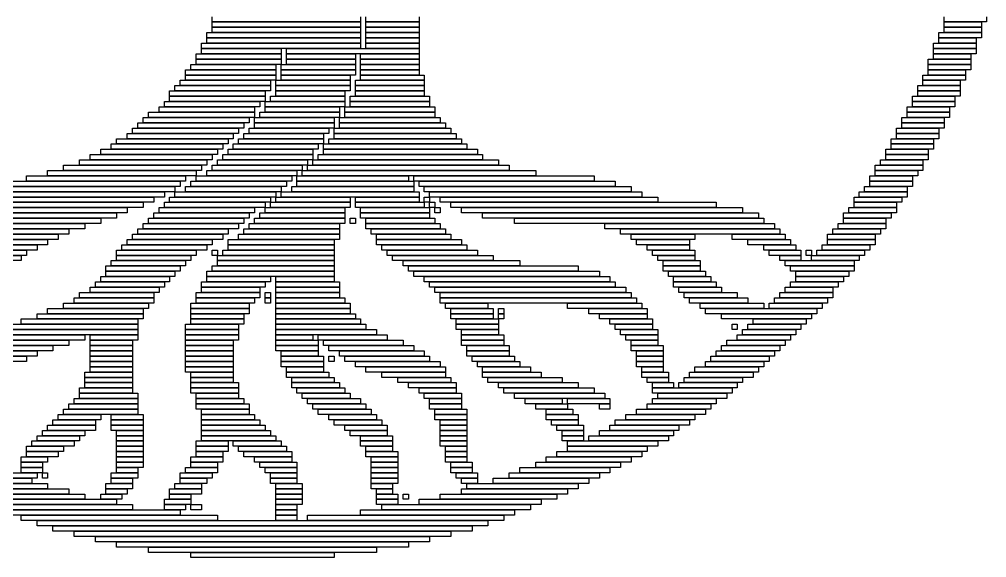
# Model space of a CAD drawing. Extents: x 367 to 656, y 364 to 660.
# Drawn here: x 466.7 to 649, y 364 to 465.5 of the extents above; entities that cross this region are included whole.
import ezdxf

# ---------------------------------------------------------------- set-up
doc = ezdxf.new("R2010")
doc.units = 0

msp = doc.modelspace()

# ---------------------------------------------------------------- linework, layer by layer
for p, q in [((503, 465), (503, 466)), ((531, 465), (503, 465)), ((503, 465), (531, 465)), ((503, 464), (503, 465)), ((531, 466), (531, 465)), ((531, 465), (531, 464)), ((532, 465), (532, 466)), ((542, 465), (532, 465)), ((532, 465), (542, 465)), ((532, 464), (532, 465)), ((542, 466), (542, 465)), ((542, 465), (542, 464)), ((641, 465), (641, 466)), ((649, 465), (641, 465)), ((641, 465), (648, 465)), ((641, 464), (641, 465)), ((648, 465), (648, 464)), ((649, 466), (649, 465)), ((531, 464), (503, 464)), ((503, 464), (531, 464)), ((503, 463), (503, 464)), ((531, 464), (531, 463)), ((542, 464), (532, 464)), ((532, 464), (542, 464)), ((532, 463), (532, 464)), ((542, 464), (542, 463)), ((648, 464), (641, 464)), ((641, 464), (648, 464)), ((641, 463), (641, 464)), ((648, 464), (648, 463)), ((502, 463), (531, 463)), ((502, 462), (502, 463)), ((531, 462), (502, 462)), ((502, 462), (531, 462)), ((502, 461), (502, 462)), ((531, 463), (503, 463)), ((531, 463), (531, 462)), ((531, 462), (531, 461)), ((542, 463), (532, 463)), ((532, 463), (542, 463)), ((532, 462), (532, 463)), ((542, 462), (532, 462)), ((532, 462), (542, 462)), ((532, 461), (532, 462)), ((542, 463), (542, 462)), ((542, 462), (542, 461)), ((640, 463), (648, 463)), ((640, 462), (640, 463)), ((648, 462), (640, 462)), ((640, 462), (647, 462)), ((640, 461), (640, 462)), ((648, 463), (641, 463)), ((647, 462), (647, 461)), ((648, 463), (648, 462)), ((501, 461), (531, 461)), ((501, 460), (501, 461)), ((531, 460), (501, 460)), ((501, 460), (516, 460)), ((501, 459), (501, 460)), ((531, 461), (502, 461)), ((516, 460), (516, 459)), ((517, 460), (542, 460)), ((517, 459), (517, 460)), ((531, 461), (531, 460)), ((542, 461), (532, 461)), ((532, 461), (542, 461)), ((532, 460), (532, 461)), ((542, 460), (532, 460)), ((542, 461), (542, 460)), ((542, 460), (542, 459)), ((639, 461), (647, 461)), ((639, 460), (639, 461)), ((647, 460), (639, 460)), ((639, 460), (647, 460)), ((639, 459), (639, 460)), ((647, 461), (640, 461)), ((647, 461), (647, 460)), ((647, 460), (647, 459)), ((500, 459), (516, 459)), ((500, 458), (500, 459)), ((516, 458), (500, 458)), ((500, 458), (516, 458)), ((500, 457), (500, 458)), ((516, 459), (501, 459)), ((516, 459), (516, 458)), ((516, 458), (516, 457)), ((542, 459), (517, 459)), ((517, 459), (530, 459)), ((517, 458), (517, 459)), ((530, 458), (517, 458)), ((517, 458), (530, 458)), ((517, 457), (517, 458)), ((530, 459), (530, 458)), ((530, 458), (530, 457)), ((531, 459), (542, 459)), ((531, 458), (531, 459)), ((542, 458), (531, 458)), ((531, 458), (542, 458)), ((531, 457), (531, 458)), ((542, 459), (542, 458)), ((542, 458), (542, 457)), ((638, 458), (646, 458)), ((638, 457), (638, 458)), ((647, 459), (639, 459)), ((639, 459), (646, 459)), ((639, 458), (639, 459)), ((646, 458), (639, 458)), ((646, 459), (646, 458)), ((646, 458), (646, 457)), ((498, 456), (515, 456)), ((498, 455), (498, 456)), ((499, 457), (515, 457)), ((499, 456), (499, 457)), ((515, 456), (499, 456)), ((516, 457), (500, 457)), ((515, 457), (515, 456)), ((515, 456), (515, 455)), ((516, 457), (530, 457)), ((516, 456), (516, 457)), ((530, 456), (516, 456)), ((516, 456), (530, 456)), ((516, 455), (516, 456)), ((530, 457), (517, 457)), ((530, 457), (530, 456)), ((530, 456), (530, 455)), ((542, 457), (531, 457)), ((531, 457), (542, 457)), ((531, 456), (531, 457)), ((542, 456), (531, 456)), ((531, 456), (542, 456)), ((531, 455), (531, 456)), ((542, 457), (542, 456)), ((542, 456), (542, 455)), ((646, 457), (638, 457)), ((638, 457), (646, 457)), ((638, 456), (638, 457)), ((646, 456), (638, 456)), ((638, 456), (645, 456)), ((638, 455), (638, 456)), ((645, 456), (645, 455)), ((646, 457), (646, 456)), ((515, 455), (498, 455)), ((498, 455), (515, 455)), ((498, 454), (498, 455)), ((515, 455), (515, 454)), ((530, 455), (516, 455)), ((516, 455), (529, 455)), ((516, 454), (516, 455)), ((529, 455), (529, 454)), ((542, 455), (531, 455)), ((531, 455), (543, 455)), ((531, 454), (531, 455)), ((543, 455), (543, 454)), ((637, 455), (645, 455)), ((637, 454), (637, 455)), ((645, 455), (638, 455)), ((645, 455), (645, 454)), ((496, 453), (514, 453)), ((496, 452), (496, 453)), ((497, 454), (514, 454)), ((497, 453), (497, 454)), ((514, 453), (497, 453)), ((515, 454), (498, 454)), ((514, 454), (514, 453)), ((514, 453), (514, 452)), ((515, 454), (529, 454)), ((515, 453), (515, 454)), ((529, 453), (515, 453)), ((515, 453), (529, 453)), ((515, 452), (515, 453)), ((529, 454), (516, 454)), ((529, 454), (529, 453)), ((529, 453), (529, 452)), ((530, 454), (543, 454)), ((530, 453), (530, 454)), ((543, 453), (530, 453)), ((530, 453), (543, 453)), ((530, 452), (530, 453)), ((543, 454), (531, 454)), ((543, 454), (543, 453)), ((543, 453), (543, 452)), ((636, 453), (644, 453)), ((636, 452), (636, 453)), ((645, 454), (637, 454)), ((637, 454), (644, 454)), ((637, 453), (637, 454)), ((644, 453), (637, 453)), ((644, 454), (644, 453)), ((644, 453), (644, 452)), ((495, 452), (513, 452)), ((495, 451), (495, 452)), ((513, 451), (495, 451)), ((495, 451), (513, 451)), ((495, 450), (495, 451)), ((514, 452), (496, 452)), ((513, 452), (513, 451)), ((513, 451), (513, 450)), ((514, 451), (528, 451)), ((514, 450), (514, 451)), ((529, 452), (515, 452)), ((515, 452), (528, 452)), ((515, 451), (515, 452)), ((528, 451), (515, 451)), ((528, 452), (528, 451)), ((528, 451), (528, 450)), ((529, 451), (544, 451)), ((529, 450), (529, 451)), ((543, 452), (530, 452)), ((530, 452), (543, 452)), ((530, 451), (530, 452)), ((543, 451), (530, 451)), ((543, 452), (543, 451)), ((544, 451), (544, 450)), ((635, 451), (643, 451)), ((635, 450), (635, 451)), ((644, 452), (636, 452)), ((636, 452), (644, 452)), ((636, 451), (636, 452)), ((644, 451), (636, 451)), ((643, 451), (643, 450)), ((644, 452), (644, 451)), ((493, 449), (511, 449)), ((493, 448), (493, 449)), ((494, 450), (512, 450)), ((494, 449), (494, 450)), ((512, 449), (494, 449)), ((513, 450), (495, 450)), ((511, 449), (511, 448)), ((512, 450), (512, 449)), ((513, 450), (528, 450)), ((513, 449), (513, 450)), ((528, 449), (513, 449)), ((513, 449), (527, 449)), ((513, 448), (513, 449)), ((528, 450), (514, 450)), ((527, 449), (527, 448)), ((528, 450), (528, 449)), ((528, 449), (545, 449)), ((528, 448), (528, 449)), ((544, 450), (529, 450)), ((529, 450), (544, 450)), ((529, 449), (529, 450)), ((544, 449), (529, 449)), ((544, 450), (544, 449)), ((545, 449), (545, 448)), ((634, 449), (642, 449)), ((634, 448), (634, 449)), ((643, 450), (635, 450)), ((635, 450), (643, 450)), ((635, 449), (635, 450)), ((643, 449), (635, 449)), ((642, 449), (642, 448)), ((643, 450), (643, 449)), ((490, 447), (510, 447)), ((490, 446), (490, 447)), ((491, 448), (511, 448)), ((491, 447), (491, 448)), ((511, 447), (491, 447)), ((511, 448), (493, 448)), ((510, 447), (510, 446)), ((511, 448), (511, 447)), ((511, 447), (526, 447)), ((511, 446), (511, 447)), ((512, 448), (527, 448)), ((512, 447), (512, 448)), ((527, 447), (512, 447)), ((527, 448), (513, 448)), ((526, 447), (526, 446)), ((527, 448), (527, 447)), ((527, 447), (546, 447)), ((527, 446), (527, 447)), ((545, 448), (528, 448)), ((528, 448), (545, 448)), ((528, 447), (528, 448)), ((545, 447), (528, 447)), ((545, 448), (545, 447)), ((546, 447), (546, 446)), ((633, 447), (641, 447)), ((633, 446), (633, 447)), ((642, 448), (634, 448)), ((634, 448), (642, 448)), ((634, 447), (634, 448)), ((642, 447), (634, 447)), ((641, 447), (641, 446)), ((642, 448), (642, 447)), ((488, 445), (508, 445)), ((488, 444), (488, 445)), ((489, 446), (509, 446)), ((489, 445), (489, 446)), ((509, 445), (489, 445)), ((510, 446), (490, 446)), ((508, 445), (508, 444)), ((509, 446), (509, 445)), ((510, 445), (525, 445)), ((510, 444), (510, 445)), ((526, 446), (511, 446)), ((511, 446), (526, 446)), ((511, 445), (511, 446)), ((526, 445), (511, 445)), ((525, 445), (525, 444)), ((526, 446), (526, 445)), ((526, 445), (548, 445)), ((526, 444), (526, 445)), ((546, 446), (527, 446)), ((527, 446), (547, 446)), ((527, 445), (527, 446)), ((547, 445), (527, 445)), ((547, 446), (547, 445)), ((548, 445), (548, 444)), ((632, 445), (640, 445)), ((632, 444), (632, 445)), ((641, 446), (633, 446)), ((633, 446), (641, 446)), ((633, 445), (633, 446)), ((641, 445), (633, 445)), ((640, 445), (640, 444)), ((641, 446), (641, 445)), ((487, 444), (507, 444)), ((487, 443), (487, 444)), ((508, 444), (488, 444)), ((507, 444), (507, 443)), ((509, 444), (524, 444)), ((509, 443), (509, 444)), ((525, 444), (510, 444)), ((524, 444), (524, 443)), ((548, 444), (526, 444)), ((526, 444), (549, 444)), ((526, 443), (526, 444)), ((549, 444), (549, 443)), ((640, 444), (632, 444)), ((632, 444), (640, 444)), ((632, 443), (632, 444)), ((640, 444), (640, 443)), ((484, 442), (505, 442)), ((484, 441), (484, 442)), ((485, 443), (506, 443)), ((485, 442), (485, 443)), ((506, 442), (485, 442)), ((507, 443), (487, 443)), ((505, 442), (505, 441)), ((506, 443), (506, 442)), ((507, 442), (523, 442)), ((507, 441), (507, 442)), ((508, 443), (524, 443)), ((508, 442), (508, 443)), ((524, 442), (508, 442)), ((524, 443), (509, 443)), ((523, 442), (523, 441)), ((524, 443), (524, 442)), ((524, 442), (551, 442)), ((524, 441), (524, 442)), ((525, 443), (550, 443)), ((525, 442), (525, 443)), ((550, 442), (525, 442)), ((549, 443), (526, 443)), ((550, 443), (550, 442)), ((551, 442), (551, 441)), ((631, 443), (639, 443)), ((631, 442), (631, 443)), ((639, 442), (631, 442)), ((631, 442), (639, 442)), ((631, 441), (631, 442)), ((640, 443), (632, 443)), ((639, 443), (639, 442)), ((639, 442), (639, 441)), ((480, 440), (503, 440)), ((480, 439), (480, 440)), ((482, 441), (504, 441)), ((482, 440), (482, 441)), ((504, 440), (482, 440)), ((505, 441), (484, 441)), ((503, 440), (503, 439)), ((504, 441), (504, 440)), ((505, 440), (522, 440)), ((505, 439), (505, 440)), ((506, 441), (522, 441)), ((506, 440), (506, 441)), ((522, 440), (506, 440)), ((523, 441), (507, 441)), ((522, 441), (522, 440)), ((522, 440), (522, 439)), ((523, 440), (554, 440)), ((523, 439), (523, 440)), ((551, 441), (524, 441)), ((524, 441), (553, 441)), ((524, 440), (524, 441)), ((553, 440), (524, 440)), ((553, 441), (553, 440)), ((554, 440), (554, 439)), ((630, 441), (638, 441)), ((630, 440), (630, 441)), ((638, 440), (630, 440)), ((630, 440), (638, 440)), ((630, 439), (630, 440)), ((639, 441), (631, 441)), ((638, 441), (638, 440)), ((638, 440), (638, 439)), ((475, 438), (501, 438)), ((475, 437), (475, 438)), ((478, 439), (502, 439)), ((478, 438), (478, 439)), ((502, 438), (478, 438)), ((503, 439), (480, 439)), ((501, 438), (501, 437)), ((502, 439), (502, 438)), ((503, 438), (520, 438)), ((503, 437), (503, 438)), ((504, 439), (521, 439)), ((504, 438), (504, 439)), ((521, 438), (504, 438)), ((522, 439), (505, 439)), ((520, 438), (520, 437)), ((521, 439), (521, 438)), ((521, 438), (559, 438)), ((521, 437), (521, 438)), ((522, 439), (557, 439)), ((522, 438), (522, 439)), ((557, 438), (522, 438)), ((554, 439), (523, 439)), ((557, 439), (557, 438)), ((559, 438), (559, 437)), ((628, 438), (637, 438)), ((628, 437), (628, 438)), ((629, 439), (637, 439)), ((629, 438), (629, 439)), ((637, 438), (629, 438)), ((638, 439), (630, 439)), ((637, 439), (637, 438)), ((637, 438), (637, 437)), ((468, 436), (498, 436)), ((468, 435), (468, 436)), ((472, 437), (500, 437)), ((472, 436), (472, 437)), ((500, 436), (472, 436)), ((501, 437), (475, 437)), ((498, 436), (498, 435)), ((500, 437), (500, 436)), ((500, 436), (518, 436)), ((500, 435), (500, 436)), ((502, 437), (519, 437)), ((502, 436), (502, 437)), ((519, 436), (502, 436)), ((520, 437), (503, 437)), ((518, 436), (518, 435)), ((519, 437), (519, 436)), ((519, 436), (540, 436)), ((519, 435), (519, 436)), ((520, 437), (564, 437)), ((520, 436), (520, 437)), ((564, 436), (520, 436)), ((559, 437), (521, 437)), ((540, 436), (540, 435)), ((541, 436), (575, 436)), ((541, 435), (541, 436)), ((564, 437), (564, 436)), ((575, 436), (575, 435)), ((627, 436), (635, 436)), ((627, 435), (627, 436)), ((637, 437), (628, 437)), ((628, 437), (636, 437)), ((628, 436), (628, 437)), ((636, 436), (628, 436)), ((635, 436), (635, 435)), ((636, 437), (636, 436)), ((443, 434), (496, 434)), ((446, 435), (497, 435)), ((497, 434), (446, 434)), ((498, 435), (468, 435)), ((496, 434), (496, 433)), ((497, 435), (497, 434)), ((498, 434), (516, 434)), ((498, 433), (498, 434)), ((499, 435), (517, 435)), ((499, 434), (499, 435)), ((517, 434), (499, 434)), ((518, 435), (500, 435)), ((516, 434), (516, 433)), ((517, 435), (517, 434)), ((518, 434), (541, 434)), ((518, 433), (518, 434)), ((540, 435), (519, 435)), ((519, 435), (541, 435)), ((519, 434), (519, 435)), ((541, 434), (519, 434)), ((575, 435), (541, 435)), ((541, 435), (541, 434)), ((541, 434), (541, 433)), ((542, 435), (579, 435)), ((542, 434), (542, 435)), ((579, 434), (542, 434)), ((543, 434), (582, 434)), ((543, 433), (543, 434)), ((579, 435), (579, 434)), ((582, 434), (582, 433)), ((626, 434), (634, 434)), ((626, 433), (626, 434)), ((635, 435), (627, 435)), ((627, 435), (635, 435)), ((627, 434), (627, 435)), ((635, 434), (627, 434)), ((634, 434), (634, 433)), ((635, 435), (635, 434)), ((440, 433), (494, 433)), ((496, 433), (443, 433)), ((494, 433), (494, 432)), ((496, 433), (515, 433)), ((496, 432), (496, 433)), ((516, 433), (498, 433)), ((515, 433), (515, 432)), ((516, 433), (542, 433)), ((516, 432), (516, 433)), ((541, 433), (518, 433)), ((542, 433), (542, 432)), ((582, 433), (543, 433)), ((544, 433), (584, 433)), ((544, 432), (544, 433)), ((584, 433), (584, 432)), ((625, 433), (634, 433)), ((625, 432), (625, 433)), ((634, 433), (626, 433)), ((634, 433), (634, 432)), ((437, 431), (490, 431)), ((439, 432), (492, 432)), ((492, 431), (439, 431)), ((494, 432), (440, 432)), ((490, 431), (490, 430)), ((492, 432), (492, 431)), ((494, 431), (513, 431)), ((494, 430), (494, 431)), ((495, 432), (514, 432)), ((495, 431), (495, 432)), ((514, 431), (495, 431)), ((515, 432), (496, 432)), ((513, 431), (513, 430)), ((514, 432), (514, 431)), ((514, 431), (529, 431)), ((514, 430), (514, 431)), ((515, 432), (529, 432)), ((515, 431), (515, 432)), ((529, 431), (515, 431)), ((542, 432), (516, 432)), ((529, 432), (529, 431)), ((529, 431), (529, 430)), ((530, 432), (542, 432)), ((530, 431), (530, 432)), ((542, 431), (530, 431)), ((530, 431), (543, 431)), ((530, 430), (530, 431)), ((542, 432), (542, 431)), ((543, 432), (544, 432)), ((543, 431), (543, 432)), ((544, 431), (543, 431)), ((543, 431), (543, 430)), ((584, 432), (544, 432)), ((544, 432), (544, 431)), ((544, 431), (545, 431)), ((544, 430), (544, 431)), ((545, 431), (545, 430)), ((546, 432), (587, 432)), ((546, 431), (546, 432)), ((587, 431), (546, 431)), ((548, 431), (598, 431)), ((548, 430), (548, 431)), ((587, 432), (587, 431)), ((598, 431), (598, 430)), ((624, 432), (633, 432)), ((624, 431), (624, 432)), ((633, 431), (624, 431)), ((624, 431), (632, 431)), ((624, 430), (624, 431)), ((634, 432), (625, 432)), ((632, 431), (632, 430)), ((633, 432), (633, 431)), ((433, 429), (485, 429)), ((435, 430), (487, 430)), ((487, 429), (435, 429)), ((490, 430), (437, 430)), ((485, 429), (485, 428)), ((487, 430), (487, 429)), ((492, 429), (510, 429)), ((492, 428), (492, 429)), ((493, 430), (511, 430)), ((493, 429), (493, 430)), ((511, 429), (493, 429)), ((513, 430), (494, 430)), ((510, 429), (510, 428)), ((511, 430), (511, 429)), ((512, 429), (528, 429)), ((512, 428), (512, 429)), ((513, 430), (528, 430)), ((513, 429), (513, 430)), ((528, 429), (513, 429)), ((529, 430), (514, 430)), ((528, 430), (528, 429)), ((528, 429), (528, 428)), ((543, 430), (530, 430)), ((531, 430), (544, 430)), ((531, 429), (531, 430)), ((544, 429), (531, 429)), ((531, 429), (544, 429)), ((531, 428), (531, 429)), ((545, 430), (544, 430)), ((544, 430), (544, 429)), ((544, 429), (544, 428)), ((545, 430), (546, 430)), ((545, 429), (545, 430)), ((546, 429), (545, 429)), ((546, 430), (546, 429)), ((598, 430), (548, 430)), ((550, 430), (603, 430)), ((550, 429), (550, 430)), ((603, 429), (550, 429)), ((554, 429), (606, 429)), ((554, 428), (554, 429)), ((603, 430), (603, 429)), ((606, 429), (606, 428)), ((622, 429), (631, 429)), ((622, 428), (622, 429)), ((623, 430), (632, 430)), ((623, 429), (623, 430)), ((632, 429), (623, 429)), ((632, 430), (624, 430)), ((631, 429), (631, 428)), ((632, 430), (632, 429)), ((427, 428), (482, 428)), ((482, 427), (427, 427)), ((485, 428), (433, 428)), ((462, 427), (479, 427)), ((479, 427), (479, 426)), ((482, 428), (482, 427)), ((490, 427), (508, 427)), ((490, 426), (490, 427)), ((491, 428), (509, 428)), ((491, 427), (491, 428)), ((509, 427), (491, 427)), ((510, 428), (492, 428)), ((508, 427), (508, 426)), ((509, 428), (509, 427)), ((510, 427), (527, 427)), ((510, 426), (510, 427)), ((511, 428), (528, 428)), ((511, 427), (511, 428)), ((528, 427), (511, 427)), ((528, 428), (512, 428)), ((527, 427), (527, 426)), ((528, 428), (528, 427)), ((529, 428), (530, 428)), ((529, 427), (529, 428)), ((530, 427), (529, 427)), ((530, 428), (530, 427)), ((544, 428), (531, 428)), ((532, 428), (545, 428)), ((532, 427), (532, 428)), ((545, 427), (532, 427)), ((532, 427), (546, 427)), ((532, 426), (532, 427)), ((545, 428), (545, 427)), ((546, 427), (546, 426)), ((606, 428), (554, 428)), ((560, 428), (607, 428)), ((560, 427), (560, 428)), ((607, 427), (560, 427)), ((577, 427), (609, 427)), ((577, 426), (577, 427)), ((607, 428), (607, 427)), ((609, 427), (609, 426)), ((621, 427), (630, 427)), ((621, 426), (621, 427)), ((631, 428), (622, 428)), ((622, 428), (630, 428)), ((622, 427), (622, 428)), ((630, 427), (622, 427)), ((630, 428), (630, 427)), ((630, 427), (630, 426)), ((459, 425), (474, 425)), ((460, 426), (476, 426)), ((476, 425), (460, 425)), ((479, 426), (462, 426)), ((474, 425), (474, 424)), ((476, 426), (476, 425)), ((488, 425), (505, 425)), ((488, 424), (488, 425)), ((489, 426), (506, 426)), ((489, 425), (489, 426)), ((506, 425), (489, 425)), ((508, 426), (490, 426)), ((505, 425), (505, 424)), ((506, 426), (506, 425)), ((508, 425), (527, 425)), ((508, 424), (508, 425)), ((509, 426), (527, 426)), ((509, 425), (509, 426)), ((527, 425), (509, 425)), ((527, 426), (510, 426)), ((527, 426), (527, 425)), ((527, 425), (527, 424)), ((546, 426), (532, 426)), ((533, 426), (547, 426)), ((533, 425), (533, 426)), ((547, 425), (533, 425)), ((534, 425), (548, 425)), ((534, 424), (534, 425)), ((547, 426), (547, 425)), ((548, 425), (548, 424)), ((609, 426), (577, 426)), ((580, 426), (610, 426)), ((580, 425), (580, 426)), ((610, 425), (580, 425)), ((582, 425), (594, 425)), ((582, 424), (582, 425)), ((594, 425), (594, 424)), ((601, 425), (611, 425)), ((601, 424), (601, 425)), ((610, 426), (610, 425)), ((611, 425), (611, 424)), ((619, 425), (628, 425)), ((619, 424), (619, 425)), ((620, 426), (629, 426)), ((620, 425), (620, 426)), ((629, 425), (620, 425)), ((630, 426), (621, 426)), ((628, 425), (628, 424)), ((629, 426), (629, 425)), ((458, 424), (472, 424)), ((474, 424), (459, 424)), ((472, 424), (472, 423)), ((487, 424), (503, 424)), ((487, 423), (487, 424)), ((505, 424), (488, 424)), ((503, 424), (503, 423)), ((506, 424), (526, 424)), ((506, 423), (506, 424)), ((527, 424), (508, 424)), ((526, 424), (526, 423)), ((548, 424), (534, 424)), ((534, 424), (550, 424)), ((534, 423), (534, 424)), ((550, 424), (550, 423)), ((594, 424), (582, 424)), ((583, 424), (593, 424)), ((583, 423), (583, 424)), ((593, 424), (593, 423)), ((611, 424), (601, 424)), ((604, 424), (612, 424)), ((604, 423), (604, 424)), ((612, 424), (612, 423)), ((628, 424), (619, 424)), ((619, 424), (628, 424)), ((619, 423), (619, 424)), ((628, 424), (628, 423)), ((456, 422), (468, 422)), ((457, 423), (470, 423)), ((470, 422), (457, 422)), ((472, 423), (458, 423)), ((468, 422), (468, 421)), ((470, 423), (470, 422)), ((485, 422), (500, 422)), ((485, 421), (485, 422)), ((486, 423), (502, 423)), ((486, 422), (486, 423)), ((502, 422), (486, 422)), ((503, 423), (487, 423)), ((500, 422), (500, 421)), ((502, 423), (502, 422)), ((503, 422), (504, 422)), ((503, 421), (503, 422)), ((504, 422), (504, 421)), ((505, 422), (526, 422)), ((505, 421), (505, 422)), ((526, 423), (506, 423)), ((506, 423), (526, 423)), ((506, 422), (506, 423)), ((526, 422), (506, 422)), ((526, 423), (526, 422)), ((526, 422), (526, 421)), ((550, 423), (534, 423)), ((535, 423), (551, 423)), ((535, 422), (535, 423)), ((551, 422), (535, 422)), ((536, 422), (553, 422)), ((536, 421), (536, 422)), ((551, 423), (551, 422)), ((553, 422), (553, 421)), ((593, 423), (583, 423)), ((585, 423), (593, 423)), ((585, 422), (585, 423)), ((593, 422), (585, 422)), ((586, 422), (594, 422)), ((586, 421), (586, 422)), ((593, 423), (593, 422)), ((594, 422), (594, 421)), ((612, 423), (604, 423)), ((607, 423), (613, 423)), ((607, 422), (607, 423)), ((613, 422), (607, 422)), ((608, 422), (614, 422)), ((608, 421), (608, 422)), ((613, 423), (613, 422)), ((614, 422), (614, 421)), ((615, 422), (616, 422)), ((615, 421), (615, 422)), ((616, 422), (616, 421)), ((617, 422), (626, 422)), ((617, 421), (617, 422)), ((618, 423), (627, 423)), ((618, 422), (618, 423)), ((627, 422), (618, 422)), ((628, 423), (619, 423)), ((626, 422), (626, 421)), ((627, 423), (627, 422)), ((455, 421), (467, 421)), ((467, 420), (455, 420)), ((468, 421), (456, 421)), ((467, 421), (467, 420)), ((484, 420), (498, 420)), ((484, 419), (484, 420)), ((500, 421), (485, 421)), ((485, 421), (499, 421)), ((485, 420), (485, 421)), ((499, 420), (485, 420)), ((498, 420), (498, 419)), ((499, 421), (499, 420)), ((504, 421), (503, 421)), ((504, 421), (526, 421)), ((504, 420), (504, 421)), ((526, 420), (504, 420)), ((504, 420), (526, 420)), ((504, 419), (504, 420)), ((526, 421), (505, 421)), ((526, 421), (526, 420)), ((526, 420), (526, 419)), ((553, 421), (536, 421)), ((537, 421), (556, 421)), ((537, 420), (537, 421)), ((556, 420), (537, 420)), ((539, 420), (561, 420)), ((539, 419), (539, 420)), ((556, 421), (556, 420)), ((561, 420), (561, 419)), ((594, 421), (586, 421)), ((587, 421), (594, 421)), ((587, 420), (587, 421)), ((594, 420), (587, 420)), ((588, 420), (595, 420)), ((588, 419), (588, 420)), ((594, 421), (594, 420)), ((595, 420), (595, 419)), ((614, 421), (608, 421)), ((610, 421), (614, 421)), ((610, 420), (610, 421)), ((614, 420), (610, 420)), ((611, 420), (624, 420)), ((611, 419), (611, 420)), ((614, 421), (614, 420)), ((616, 421), (615, 421)), ((616, 421), (625, 421)), ((616, 420), (616, 421)), ((625, 420), (616, 420)), ((626, 421), (617, 421)), ((624, 420), (624, 419)), ((625, 421), (625, 420)), ((483, 419), (497, 419)), ((483, 418), (483, 419)), ((497, 418), (483, 418)), ((483, 418), (496, 418)), ((483, 417), (483, 418)), ((498, 419), (484, 419)), ((496, 418), (496, 417)), ((497, 419), (497, 418)), ((502, 418), (526, 418)), ((502, 417), (502, 418)), ((503, 419), (526, 419)), ((503, 418), (503, 419)), ((526, 418), (503, 418)), ((526, 419), (504, 419)), ((526, 419), (526, 418)), ((526, 418), (526, 417)), ((561, 419), (539, 419)), ((540, 419), (572, 419)), ((540, 418), (540, 419)), ((572, 418), (540, 418)), ((541, 418), (576, 418)), ((541, 417), (541, 418)), ((572, 419), (572, 418)), ((576, 418), (576, 417)), ((595, 419), (588, 419)), ((588, 419), (595, 419)), ((588, 418), (588, 419)), ((595, 418), (588, 418)), ((589, 418), (596, 418)), ((589, 417), (589, 418)), ((595, 419), (595, 418)), ((596, 418), (596, 417)), ((624, 419), (611, 419)), ((612, 419), (624, 419)), ((612, 418), (612, 419)), ((624, 418), (612, 418)), ((613, 418), (623, 418)), ((613, 417), (613, 418)), ((623, 418), (623, 417)), ((624, 419), (624, 418)), ((481, 416), (494, 416)), ((481, 415), (481, 416)), ((482, 417), (495, 417)), ((482, 416), (482, 417)), ((495, 416), (482, 416)), ((496, 417), (483, 417)), ((494, 416), (494, 415)), ((495, 417), (495, 416)), ((501, 416), (513, 416)), ((501, 415), (501, 416)), ((526, 417), (502, 417)), ((502, 417), (514, 417)), ((502, 416), (502, 417)), ((514, 416), (502, 416)), ((513, 416), (513, 415)), ((514, 417), (514, 416)), ((515, 417), (526, 417)), ((515, 416), (515, 417)), ((526, 416), (515, 416)), ((515, 416), (527, 416)), ((515, 415), (515, 416)), ((526, 417), (526, 416)), ((527, 416), (527, 415)), ((576, 417), (541, 417)), ((543, 417), (578, 417)), ((543, 416), (543, 417)), ((578, 416), (543, 416)), ((544, 416), (579, 416)), ((544, 415), (544, 416)), ((578, 417), (578, 416)), ((579, 416), (579, 415)), ((596, 417), (589, 417)), ((590, 417), (597, 417)), ((590, 416), (590, 417)), ((597, 416), (590, 416)), ((590, 416), (598, 416)), ((590, 415), (590, 416)), ((597, 417), (597, 416)), ((598, 416), (598, 415)), ((612, 416), (621, 416)), ((612, 415), (612, 416)), ((623, 417), (613, 417)), ((613, 417), (622, 417)), ((613, 416), (613, 417)), ((622, 416), (613, 416)), ((621, 416), (621, 415)), ((622, 417), (622, 416)), ((478, 414), (492, 414)), ((478, 413), (478, 414)), ((480, 415), (493, 415)), ((480, 414), (480, 415)), ((493, 414), (480, 414)), ((494, 415), (481, 415)), ((492, 414), (492, 413)), ((493, 415), (493, 414)), ((500, 414), (512, 414)), ((500, 413), (500, 414)), ((513, 415), (501, 415)), ((501, 415), (512, 415)), ((501, 414), (501, 415)), ((512, 414), (501, 414)), ((512, 415), (512, 414)), ((512, 414), (512, 413)), ((513, 414), (514, 414)), ((513, 413), (513, 414)), ((514, 414), (514, 413)), ((527, 415), (515, 415)), ((515, 415), (527, 415)), ((515, 414), (515, 415)), ((527, 414), (515, 414)), ((515, 414), (527, 414)), ((515, 413), (515, 414)), ((527, 415), (527, 414)), ((527, 414), (527, 413)), ((579, 415), (544, 415)), ((545, 415), (581, 415)), ((545, 414), (545, 415)), ((581, 414), (545, 414)), ((546, 414), (582, 414)), ((546, 413), (546, 414)), ((581, 415), (581, 414)), ((582, 414), (582, 413)), ((598, 415), (590, 415)), ((591, 415), (599, 415)), ((591, 414), (591, 415)), ((599, 414), (591, 414)), ((592, 414), (602, 414)), ((592, 413), (592, 414)), ((599, 415), (599, 414)), ((602, 414), (602, 413)), ((610, 414), (620, 414)), ((610, 413), (610, 414)), ((611, 415), (620, 415)), ((611, 414), (611, 415)), ((620, 414), (611, 414)), ((621, 415), (612, 415)), ((620, 415), (620, 414)), ((620, 414), (620, 413)), ((477, 413), (492, 413)), ((477, 412), (477, 413)), ((492, 413), (478, 413)), ((492, 413), (492, 412)), ((512, 413), (500, 413)), ((500, 413), (511, 413)), ((500, 412), (500, 413)), ((511, 413), (511, 412)), ((514, 413), (513, 413)), ((513, 413), (514, 413)), ((513, 412), (513, 413)), ((514, 413), (514, 412)), ((527, 413), (515, 413)), ((515, 413), (528, 413)), ((515, 412), (515, 413)), ((528, 413), (528, 412)), ((582, 413), (546, 413)), ((546, 413), (583, 413)), ((546, 412), (546, 413)), ((583, 413), (583, 412)), ((602, 413), (592, 413)), ((593, 413), (604, 413)), ((593, 412), (593, 413)), ((604, 413), (604, 412)), ((609, 413), (619, 413)), ((609, 412), (609, 413)), ((620, 413), (610, 413)), ((619, 413), (619, 412)), ((472, 411), (490, 411)), ((472, 410), (472, 411)), ((475, 412), (491, 412)), ((475, 411), (475, 412)), ((491, 411), (475, 411)), ((492, 412), (477, 412)), ((490, 411), (490, 410)), ((491, 412), (491, 411)), ((499, 412), (510, 412)), ((499, 411), (499, 412)), ((510, 411), (499, 411)), ((499, 411), (510, 411)), ((499, 410), (499, 411)), ((511, 412), (500, 412)), ((510, 412), (510, 411)), ((510, 411), (510, 410)), ((514, 412), (513, 412)), ((528, 412), (515, 412)), ((515, 412), (529, 412)), ((515, 411), (515, 412)), ((529, 411), (515, 411)), ((515, 411), (529, 411)), ((515, 410), (515, 411)), ((529, 412), (529, 411)), ((529, 411), (529, 410)), ((583, 412), (546, 412)), ((547, 412), (555, 412)), ((547, 411), (547, 412)), ((555, 411), (547, 411)), ((548, 411), (556, 411)), ((548, 410), (548, 411)), ((555, 412), (555, 411)), ((556, 411), (556, 410)), ((557, 411), (558, 411)), ((557, 410), (557, 411)), ((558, 411), (558, 410)), ((570, 412), (584, 412)), ((570, 411), (570, 412)), ((584, 411), (570, 411)), ((574, 411), (585, 411)), ((574, 410), (574, 411)), ((584, 412), (584, 411)), ((585, 411), (585, 410)), ((604, 412), (593, 412)), ((595, 412), (607, 412)), ((595, 411), (595, 412)), ((607, 411), (595, 411)), ((596, 411), (617, 411)), ((596, 410), (596, 411)), ((607, 412), (607, 411)), ((608, 412), (618, 412)), ((608, 411), (608, 412)), ((618, 411), (608, 411)), ((619, 412), (609, 412)), ((617, 411), (617, 410)), ((618, 412), (618, 411)), ((467, 409), (489, 409)), ((467, 408), (467, 409)), ((470, 410), (490, 410)), ((470, 409), (470, 410)), ((490, 409), (470, 409)), ((490, 410), (472, 410)), ((489, 409), (489, 408)), ((490, 410), (490, 409)), ((510, 410), (499, 410)), ((499, 410), (509, 410)), ((499, 409), (499, 410)), ((509, 409), (499, 409)), ((499, 409), (509, 409)), ((499, 408), (499, 409)), ((509, 410), (509, 409)), ((509, 409), (509, 408)), ((529, 410), (515, 410)), ((515, 410), (530, 410)), ((515, 409), (515, 410)), ((530, 409), (515, 409)), ((515, 409), (531, 409)), ((515, 408), (515, 409)), ((530, 410), (530, 409)), ((531, 409), (531, 408)), ((556, 410), (548, 410)), ((548, 410), (556, 410)), ((548, 409), (548, 410)), ((556, 409), (548, 409)), ((549, 409), (557, 409)), ((549, 408), (549, 409)), ((556, 410), (556, 409)), ((558, 410), (557, 410)), ((557, 410), (558, 410)), ((557, 409), (557, 410)), ((558, 409), (557, 409)), ((557, 409), (557, 408)), ((558, 410), (558, 409)), ((585, 410), (574, 410)), ((576, 410), (585, 410)), ((576, 409), (576, 410)), ((585, 409), (576, 409)), ((578, 409), (586, 409)), ((578, 408), (578, 409)), ((585, 410), (585, 409)), ((586, 409), (586, 408)), ((617, 410), (596, 410)), ((599, 410), (616, 410)), ((599, 409), (599, 410)), ((616, 409), (599, 409)), ((605, 409), (615, 409)), ((605, 408), (605, 409)), ((615, 409), (615, 408)), ((616, 410), (616, 409)), ((464, 407), (489, 407)), ((465, 408), (489, 408)), ((489, 407), (465, 407)), ((489, 408), (467, 408)), ((489, 408), (489, 407)), ((489, 407), (489, 406)), ((498, 408), (508, 408)), ((498, 407), (498, 408)), ((508, 407), (498, 407)), ((498, 407), (508, 407)), ((498, 406), (498, 407)), ((509, 408), (499, 408)), ((508, 408), (508, 407)), ((508, 407), (508, 406)), ((531, 408), (515, 408)), ((515, 408), (532, 408)), ((515, 407), (515, 408)), ((532, 407), (515, 407)), ((515, 407), (534, 407)), ((515, 406), (515, 407)), ((532, 408), (532, 407)), ((534, 407), (534, 406)), ((557, 408), (549, 408)), ((549, 408), (557, 408)), ((549, 407), (549, 408)), ((557, 407), (549, 407)), ((550, 407), (557, 407)), ((550, 406), (550, 407)), ((557, 408), (557, 407)), ((557, 407), (557, 406)), ((586, 408), (578, 408)), ((579, 408), (586, 408)), ((579, 407), (579, 408)), ((586, 407), (579, 407)), ((580, 407), (587, 407)), ((580, 406), (580, 407)), ((586, 408), (586, 407)), ((587, 407), (587, 406)), ((601, 408), (602, 408)), ((601, 407), (601, 408)), ((602, 407), (601, 407)), ((602, 408), (602, 407)), ((603, 407), (613, 407)), ((603, 406), (603, 407)), ((604, 408), (614, 408)), ((604, 407), (604, 408)), ((614, 407), (604, 407)), ((615, 408), (605, 408)), ((613, 407), (613, 406)), ((614, 408), (614, 407)), ((462, 405), (476, 405)), ((463, 406), (479, 406)), ((479, 405), (463, 405)), ((489, 406), (464, 406)), ((476, 405), (476, 404)), ((479, 406), (479, 405)), ((480, 406), (489, 406)), ((480, 405), (480, 406)), ((489, 405), (480, 405)), ((480, 405), (488, 405)), ((480, 404), (480, 405)), ((488, 405), (488, 404)), ((489, 406), (489, 405)), ((508, 406), (498, 406)), ((498, 406), (508, 406)), ((498, 405), (498, 406)), ((508, 405), (498, 405)), ((498, 405), (507, 405)), ((498, 404), (498, 405)), ((507, 405), (507, 404)), ((508, 406), (508, 405)), ((534, 406), (515, 406)), ((515, 406), (522, 406)), ((515, 405), (515, 406)), ((522, 405), (515, 405)), ((515, 405), (523, 405)), ((515, 404), (515, 405)), ((522, 406), (522, 405)), ((523, 406), (536, 406)), ((523, 405), (523, 406)), ((536, 405), (523, 405)), ((523, 405), (523, 404)), ((524, 405), (539, 405)), ((524, 404), (524, 405)), ((536, 406), (536, 405)), ((539, 405), (539, 404)), ((557, 406), (550, 406)), ((550, 406), (558, 406)), ((550, 405), (550, 406)), ((558, 405), (550, 405)), ((550, 405), (558, 405)), ((550, 404), (550, 405)), ((558, 406), (558, 405)), ((558, 405), (558, 404)), ((587, 406), (580, 406)), ((581, 406), (587, 406)), ((581, 405), (581, 406)), ((587, 405), (581, 405)), ((582, 405), (587, 405)), ((582, 404), (582, 405)), ((587, 406), (587, 405)), ((587, 405), (587, 404)), ((600, 405), (611, 405)), ((600, 404), (600, 405)), ((602, 406), (612, 406)), ((602, 405), (602, 406)), ((612, 405), (602, 405)), ((613, 406), (603, 406)), ((611, 405), (611, 404)), ((612, 406), (612, 405)), ((460, 403), (470, 403)), ((461, 404), (473, 404)), ((473, 403), (461, 403)), ((476, 404), (462, 404)), ((470, 403), (470, 402)), ((473, 404), (473, 403)), ((488, 404), (480, 404)), ((480, 404), (488, 404)), ((480, 403), (480, 404)), ((488, 403), (480, 403)), ((480, 403), (488, 403)), ((480, 402), (480, 403)), ((488, 404), (488, 403)), ((488, 403), (488, 402)), ((507, 404), (498, 404)), ((498, 404), (507, 404)), ((498, 403), (498, 404)), ((507, 403), (498, 403)), ((498, 403), (507, 403)), ((498, 402), (498, 403)), ((507, 404), (507, 403)), ((507, 403), (507, 402)), ((523, 404), (515, 404)), ((515, 404), (523, 404)), ((515, 403), (515, 404)), ((523, 403), (515, 403)), ((516, 403), (523, 403)), ((516, 402), (516, 403)), ((523, 404), (523, 403)), ((523, 403), (523, 402)), ((539, 404), (524, 404)), ((525, 404), (541, 404)), ((525, 403), (525, 404)), ((541, 403), (525, 403)), ((527, 403), (543, 403)), ((527, 402), (527, 403)), ((541, 404), (541, 403)), ((543, 403), (543, 402)), ((558, 404), (550, 404)), ((551, 404), (559, 404)), ((551, 403), (551, 404)), ((559, 403), (551, 403)), ((551, 403), (559, 403)), ((551, 402), (551, 403)), ((559, 404), (559, 403)), ((559, 403), (559, 402)), ((587, 404), (582, 404)), ((582, 404), (588, 404)), ((582, 403), (582, 404)), ((588, 403), (582, 403)), ((583, 403), (588, 403)), ((583, 402), (583, 403)), ((588, 404), (588, 403)), ((588, 403), (588, 402)), ((598, 403), (609, 403)), ((598, 402), (598, 403)), ((599, 404), (610, 404)), ((599, 403), (599, 404)), ((610, 403), (599, 403)), ((611, 404), (600, 404)), ((609, 403), (609, 402)), ((610, 404), (610, 403)), ((459, 402), (468, 402)), ((470, 402), (460, 402)), ((468, 402), (468, 401)), ((488, 402), (480, 402)), ((480, 402), (488, 402)), ((480, 401), (480, 402)), ((488, 402), (488, 401)), ((507, 402), (498, 402)), ((498, 402), (507, 402)), ((498, 401), (498, 402)), ((507, 402), (507, 401)), ((523, 402), (516, 402)), ((516, 402), (524, 402)), ((516, 401), (516, 402)), ((524, 402), (524, 401)), ((525, 402), (526, 402)), ((525, 401), (525, 402)), ((526, 402), (526, 401)), ((543, 402), (527, 402)), ((528, 402), (544, 402)), ((528, 401), (528, 402)), ((544, 402), (544, 401)), ((559, 402), (551, 402)), ((552, 402), (560, 402)), ((552, 401), (552, 402)), ((560, 402), (560, 401)), ((588, 402), (583, 402)), ((583, 402), (588, 402)), ((583, 401), (583, 402)), ((588, 402), (588, 401)), ((597, 402), (608, 402)), ((597, 401), (597, 402)), ((609, 402), (598, 402)), ((608, 402), (608, 401)), ((468, 401), (459, 401)), ((488, 401), (480, 401)), ((480, 401), (488, 401)), ((480, 400), (480, 401)), ((488, 400), (480, 400)), ((480, 400), (488, 400)), ((480, 399), (480, 400)), ((488, 401), (488, 400)), ((488, 400), (488, 399)), ((507, 401), (498, 401)), ((498, 401), (507, 401)), ((498, 400), (498, 401)), ((507, 400), (498, 400)), ((498, 400), (507, 400)), ((498, 399), (498, 400)), ((507, 401), (507, 400)), ((507, 400), (507, 399)), ((524, 401), (516, 401)), ((516, 401), (524, 401)), ((516, 400), (516, 401)), ((524, 400), (516, 400)), ((517, 400), (524, 400)), ((517, 399), (517, 400)), ((524, 401), (524, 400)), ((524, 400), (524, 399)), ((526, 401), (525, 401)), ((544, 401), (528, 401)), ((530, 401), (546, 401)), ((530, 400), (530, 401)), ((546, 400), (530, 400)), ((532, 400), (547, 400)), ((532, 399), (532, 400)), ((546, 401), (546, 400)), ((547, 400), (547, 399)), ((560, 401), (552, 401)), ((553, 401), (561, 401)), ((553, 400), (553, 401)), ((561, 400), (553, 400)), ((554, 400), (563, 400)), ((554, 399), (554, 400)), ((561, 401), (561, 400)), ((563, 400), (563, 399)), ((588, 401), (583, 401)), ((583, 401), (588, 401)), ((583, 400), (583, 401)), ((588, 400), (583, 400)), ((584, 400), (588, 400)), ((584, 399), (584, 400)), ((588, 401), (588, 400)), ((588, 400), (588, 399)), ((594, 400), (606, 400)), ((594, 399), (594, 400)), ((596, 401), (607, 401)), ((596, 400), (596, 401)), ((607, 400), (596, 400)), ((608, 401), (597, 401)), ((606, 400), (606, 399)), ((607, 401), (607, 400)), ((479, 399), (488, 399)), ((479, 398), (479, 399)), ((488, 398), (479, 398)), ((479, 398), (488, 398)), ((479, 397), (479, 398)), ((488, 399), (480, 399)), ((488, 399), (488, 398)), ((488, 398), (488, 397)), ((507, 399), (498, 399)), ((499, 399), (507, 399)), ((499, 398), (499, 399)), ((507, 398), (499, 398)), ((499, 398), (507, 398)), ((499, 397), (499, 398)), ((507, 399), (507, 398)), ((507, 398), (507, 397)), ((524, 399), (517, 399)), ((517, 399), (525, 399)), ((517, 398), (517, 399)), ((525, 398), (517, 398)), ((518, 398), (526, 398)), ((518, 397), (518, 398)), ((525, 399), (525, 398)), ((526, 398), (526, 397)), ((547, 399), (532, 399)), ((535, 399), (547, 399)), ((535, 398), (535, 399)), ((547, 398), (535, 398)), ((538, 398), (548, 398)), ((538, 397), (538, 398)), ((547, 399), (547, 398)), ((548, 398), (548, 397)), ((563, 399), (554, 399)), ((554, 399), (565, 399)), ((554, 398), (554, 399)), ((565, 398), (554, 398)), ((555, 398), (569, 398)), ((555, 397), (555, 398)), ((565, 399), (565, 398)), ((569, 398), (569, 397)), ((588, 399), (584, 399)), ((584, 399), (589, 399)), ((584, 398), (584, 399)), ((589, 398), (584, 398)), ((585, 398), (589, 398)), ((585, 397), (585, 398)), ((589, 399), (589, 398)), ((589, 398), (589, 397)), ((592, 398), (603, 398)), ((592, 397), (592, 398)), ((593, 399), (605, 399)), ((593, 398), (593, 399)), ((605, 398), (593, 398)), ((606, 399), (594, 399)), ((603, 398), (603, 397)), ((605, 399), (605, 398)), ((478, 396), (488, 396)), ((478, 395), (478, 396)), ((488, 397), (479, 397)), ((479, 397), (488, 397)), ((479, 396), (479, 397)), ((488, 396), (479, 396)), ((488, 397), (488, 396)), ((488, 396), (488, 395)), ((507, 397), (499, 397)), ((499, 397), (508, 397)), ((499, 396), (499, 397)), ((508, 396), (499, 396)), ((499, 396), (508, 396)), ((499, 395), (499, 396)), ((508, 397), (508, 396)), ((508, 396), (508, 395)), ((526, 397), (518, 397)), ((518, 397), (527, 397)), ((518, 396), (518, 397)), ((527, 396), (518, 396)), ((519, 396), (528, 396)), ((519, 395), (519, 396)), ((527, 397), (527, 396)), ((528, 396), (528, 395)), ((548, 397), (538, 397)), ((540, 397), (549, 397)), ((540, 396), (540, 397)), ((549, 396), (540, 396)), ((542, 396), (549, 396)), ((542, 395), (542, 396)), ((549, 397), (549, 396)), ((549, 396), (549, 395)), ((569, 397), (555, 397)), ((557, 397), (572, 397)), ((557, 396), (557, 397)), ((572, 396), (557, 396)), ((558, 396), (575, 396)), ((558, 395), (558, 396)), ((572, 397), (572, 396)), ((575, 396), (575, 395)), ((589, 397), (585, 397)), ((586, 397), (590, 397)), ((586, 396), (586, 397)), ((590, 396), (586, 396)), ((586, 396), (601, 396)), ((586, 395), (586, 396)), ((590, 397), (590, 396)), ((591, 397), (602, 397)), ((591, 396), (591, 397)), ((602, 396), (591, 396)), ((603, 397), (592, 397)), ((601, 396), (601, 395)), ((602, 397), (602, 396)), ((477, 394), (489, 394)), ((477, 393), (477, 394)), ((488, 395), (478, 395)), ((478, 395), (489, 395)), ((478, 394), (478, 395)), ((489, 394), (478, 394)), ((489, 395), (489, 394)), ((489, 394), (489, 393)), ((508, 395), (499, 395)), ((500, 395), (508, 395)), ((500, 394), (500, 395)), ((508, 394), (500, 394)), ((500, 394), (509, 394)), ((500, 393), (500, 394)), ((508, 395), (508, 394)), ((509, 394), (509, 393)), ((528, 395), (519, 395)), ((520, 395), (529, 395)), ((520, 394), (520, 395)), ((529, 394), (520, 394)), ((521, 394), (531, 394)), ((521, 393), (521, 394)), ((529, 395), (529, 394)), ((531, 394), (531, 393)), ((549, 395), (542, 395)), ((543, 395), (550, 395)), ((543, 394), (543, 395)), ((550, 394), (543, 394)), ((544, 394), (550, 394)), ((544, 393), (544, 394)), ((550, 395), (550, 394)), ((550, 394), (550, 393)), ((575, 395), (558, 395)), ((560, 395), (577, 395)), ((560, 394), (560, 395)), ((577, 394), (560, 394)), ((562, 394), (569, 394)), ((562, 393), (562, 394)), ((569, 394), (569, 393)), ((570, 394), (578, 394)), ((570, 393), (570, 394)), ((577, 395), (577, 394)), ((578, 394), (578, 393)), ((601, 395), (586, 395)), ((586, 394), (598, 394)), ((586, 393), (586, 394)), ((587, 395), (600, 395)), ((587, 394), (587, 395)), ((600, 394), (587, 394)), ((598, 394), (598, 393)), ((600, 395), (600, 394)), ((476, 393), (489, 393)), ((476, 392), (476, 393)), ((489, 393), (477, 393)), ((489, 393), (489, 392)), ((509, 393), (500, 393)), ((500, 393), (510, 393)), ((500, 392), (500, 393)), ((510, 393), (510, 392)), ((531, 393), (521, 393)), ((522, 393), (532, 393)), ((522, 392), (522, 393)), ((532, 393), (532, 392)), ((550, 393), (544, 393)), ((544, 393), (550, 393)), ((544, 392), (544, 393)), ((550, 393), (550, 392)), ((569, 393), (562, 393)), ((564, 393), (570, 393)), ((564, 392), (564, 393)), ((578, 393), (570, 393)), ((570, 393), (570, 392)), ((576, 393), (578, 393)), ((576, 392), (576, 393)), ((578, 393), (578, 392)), ((585, 393), (597, 393)), ((585, 392), (585, 393)), ((598, 393), (586, 393)), ((597, 393), (597, 392)), ((474, 391), (482, 391)), ((474, 390), (474, 391)), ((475, 392), (489, 392)), ((475, 391), (475, 392)), ((489, 391), (475, 391)), ((489, 392), (476, 392)), ((482, 391), (482, 390)), ((484, 391), (490, 391)), ((484, 390), (484, 391)), ((489, 392), (489, 391)), ((490, 391), (490, 390)), ((510, 392), (500, 392)), ((501, 392), (510, 392)), ((501, 391), (501, 392)), ((510, 391), (501, 391)), ((501, 391), (511, 391)), ((501, 390), (501, 391)), ((510, 392), (510, 391)), ((511, 391), (511, 390)), ((532, 392), (522, 392)), ((523, 392), (533, 392)), ((523, 391), (523, 392)), ((533, 391), (523, 391)), ((525, 391), (534, 391)), ((525, 390), (525, 391)), ((533, 392), (533, 391)), ((534, 391), (534, 390)), ((550, 392), (544, 392)), ((545, 392), (551, 392)), ((545, 391), (545, 392)), ((551, 391), (545, 391)), ((545, 391), (551, 391)), ((545, 390), (545, 391)), ((551, 392), (551, 391)), ((551, 391), (551, 390)), ((570, 392), (564, 392)), ((566, 392), (571, 392)), ((566, 391), (566, 392)), ((571, 391), (566, 391)), ((566, 391), (572, 391)), ((566, 390), (566, 391)), ((571, 392), (571, 391)), ((572, 391), (572, 390)), ((578, 392), (576, 392)), ((581, 391), (594, 391)), ((581, 390), (581, 391)), ((583, 392), (596, 392)), ((583, 391), (583, 392)), ((596, 391), (583, 391)), ((597, 392), (585, 392)), ((594, 391), (594, 390)), ((596, 392), (596, 391)), ((472, 389), (481, 389)), ((472, 388), (472, 389)), ((473, 390), (481, 390)), ((473, 389), (473, 390)), ((481, 389), (473, 389)), ((482, 390), (474, 390)), ((481, 390), (481, 389)), ((481, 389), (481, 388)), ((490, 390), (484, 390)), ((484, 390), (490, 390)), ((484, 389), (484, 390)), ((490, 389), (484, 389)), ((484, 389), (490, 389)), ((484, 388), (484, 389)), ((490, 390), (490, 389)), ((490, 389), (490, 388)), ((511, 390), (501, 390)), ((501, 390), (512, 390)), ((501, 389), (501, 390)), ((512, 389), (501, 389)), ((501, 389), (513, 389)), ((501, 388), (501, 389)), ((512, 390), (512, 389)), ((513, 389), (513, 388)), ((534, 390), (525, 390)), ((526, 390), (535, 390)), ((526, 389), (526, 390)), ((535, 389), (526, 389)), ((528, 389), (536, 389)), ((528, 388), (528, 389)), ((535, 390), (535, 389)), ((536, 389), (536, 388)), ((551, 390), (545, 390)), ((546, 390), (551, 390)), ((546, 389), (546, 390)), ((551, 389), (546, 389)), ((546, 389), (551, 389)), ((546, 388), (546, 389)), ((551, 390), (551, 389)), ((551, 389), (551, 388)), ((572, 390), (566, 390)), ((567, 390), (572, 390)), ((567, 389), (567, 390)), ((572, 389), (567, 389)), ((568, 389), (573, 389)), ((568, 388), (568, 389)), ((572, 390), (572, 389)), ((573, 389), (573, 388)), ((578, 389), (591, 389)), ((578, 388), (578, 389)), ((579, 390), (593, 390)), ((579, 389), (579, 390)), ((593, 389), (579, 389)), ((594, 390), (581, 390)), ((591, 389), (591, 388)), ((593, 390), (593, 389)), ((470, 387), (478, 387)), ((470, 386), (470, 387)), ((471, 388), (479, 388)), ((471, 387), (471, 388)), ((479, 387), (471, 387)), ((481, 388), (472, 388)), ((478, 387), (478, 386)), ((479, 388), (479, 387)), ((490, 388), (484, 388)), ((485, 388), (490, 388)), ((485, 387), (485, 388)), ((490, 387), (485, 387)), ((485, 387), (490, 387)), ((485, 386), (485, 387)), ((490, 388), (490, 387)), ((490, 387), (490, 386)), ((513, 388), (501, 388)), ((501, 388), (514, 388)), ((501, 387), (501, 388)), ((514, 387), (501, 387)), ((501, 387), (515, 387)), ((501, 386), (501, 387)), ((514, 388), (514, 387)), ((515, 387), (515, 386)), ((536, 388), (528, 388)), ((529, 388), (536, 388)), ((529, 387), (529, 388)), ((536, 387), (529, 387)), ((531, 387), (537, 387)), ((531, 386), (531, 387)), ((536, 388), (536, 387)), ((537, 387), (537, 386)), ((551, 388), (546, 388)), ((546, 388), (551, 388)), ((546, 387), (546, 388)), ((551, 387), (546, 387)), ((546, 387), (551, 387)), ((546, 386), (546, 387)), ((551, 388), (551, 387)), ((551, 387), (551, 386)), ((573, 388), (568, 388)), ((569, 388), (573, 388)), ((569, 387), (569, 388)), ((573, 387), (569, 387)), ((569, 387), (573, 387)), ((569, 386), (569, 387)), ((573, 388), (573, 387)), ((573, 387), (573, 386)), ((574, 387), (589, 387)), ((574, 386), (574, 387)), ((576, 388), (590, 388)), ((576, 387), (576, 388)), ((590, 387), (576, 387)), ((591, 388), (578, 388)), ((589, 387), (589, 386)), ((590, 388), (590, 387)), ((468, 385), (475, 385)), ((468, 384), (468, 385)), ((469, 386), (477, 386)), ((469, 385), (469, 386)), ((477, 385), (469, 385)), ((478, 386), (470, 386)), ((475, 385), (475, 384)), ((477, 386), (477, 385)), ((490, 386), (485, 386)), ((485, 386), (490, 386)), ((485, 385), (485, 386)), ((490, 385), (485, 385)), ((485, 385), (490, 385)), ((485, 384), (485, 385)), ((490, 386), (490, 385)), ((490, 385), (490, 384)), ((500, 386), (506, 386)), ((500, 385), (500, 386)), ((506, 385), (500, 385)), ((500, 385), (506, 385)), ((500, 384), (500, 385)), ((515, 386), (501, 386)), ((506, 386), (506, 385)), ((506, 385), (506, 384)), ((507, 386), (516, 386)), ((507, 385), (507, 386)), ((516, 385), (507, 385)), ((508, 385), (517, 385)), ((508, 384), (508, 385)), ((516, 386), (516, 385)), ((517, 385), (517, 384)), ((537, 386), (531, 386)), ((531, 386), (537, 386)), ((531, 385), (531, 386)), ((537, 385), (531, 385)), ((532, 385), (537, 385)), ((532, 384), (532, 385)), ((537, 386), (537, 385)), ((537, 385), (537, 384)), ((551, 386), (546, 386)), ((546, 386), (551, 386)), ((546, 385), (546, 386)), ((551, 385), (546, 385)), ((547, 385), (551, 385)), ((547, 384), (547, 385)), ((551, 386), (551, 385)), ((551, 385), (551, 384)), ((573, 386), (569, 386)), ((570, 386), (587, 386)), ((570, 385), (570, 386)), ((587, 385), (570, 385)), ((570, 385), (585, 385)), ((570, 384), (570, 385)), ((589, 386), (574, 386)), ((585, 385), (585, 384)), ((587, 386), (587, 385)), ((467, 383), (472, 383)), ((467, 382), (467, 383)), ((475, 384), (468, 384)), ((468, 384), (474, 384)), ((468, 383), (468, 384)), ((474, 383), (468, 383)), ((472, 383), (472, 382)), ((474, 384), (474, 383)), ((490, 384), (485, 384)), ((485, 384), (490, 384)), ((485, 383), (485, 384)), ((490, 383), (485, 383)), ((485, 383), (490, 383)), ((485, 382), (485, 383)), ((490, 384), (490, 383)), ((490, 383), (490, 382)), ((499, 383), (505, 383)), ((499, 382), (499, 383)), ((506, 384), (500, 384)), ((500, 384), (505, 384)), ((500, 383), (500, 384)), ((505, 383), (500, 383)), ((505, 384), (505, 383)), ((505, 383), (505, 382)), ((517, 384), (508, 384)), ((509, 384), (518, 384)), ((509, 383), (509, 384)), ((518, 383), (509, 383)), ((511, 383), (518, 383)), ((511, 382), (511, 383)), ((518, 384), (518, 383)), ((518, 383), (518, 382)), ((537, 384), (532, 384)), ((532, 384), (538, 384)), ((532, 383), (532, 384)), ((538, 383), (532, 383)), ((533, 383), (538, 383)), ((533, 382), (533, 383)), ((538, 384), (538, 383)), ((538, 383), (538, 382)), ((551, 384), (547, 384)), ((547, 384), (551, 384)), ((547, 383), (547, 384)), ((551, 383), (547, 383)), ((547, 383), (551, 383)), ((547, 382), (547, 383)), ((551, 384), (551, 383)), ((551, 383), (551, 382)), ((566, 383), (582, 383)), ((566, 382), (566, 383)), ((568, 384), (584, 384)), ((568, 383), (568, 384)), ((584, 383), (568, 383)), ((585, 384), (570, 384)), ((582, 383), (582, 382)), ((584, 384), (584, 383)), ((472, 382), (467, 382)), ((467, 382), (471, 382)), ((467, 381), (467, 382)), ((471, 382), (471, 381)), ((490, 382), (485, 382)), ((485, 382), (490, 382)), ((485, 381), (485, 382)), ((490, 382), (490, 381)), ((505, 382), (499, 382)), ((499, 382), (504, 382)), ((499, 381), (499, 382)), ((504, 382), (504, 381)), ((518, 382), (511, 382)), ((512, 382), (519, 382)), ((512, 381), (512, 382)), ((519, 382), (519, 381)), ((538, 382), (533, 382)), ((533, 382), (538, 382)), ((533, 381), (533, 382)), ((538, 382), (538, 381)), ((551, 382), (547, 382)), ((548, 382), (552, 382)), ((548, 381), (548, 382)), ((552, 382), (552, 381)), ((564, 382), (580, 382)), ((564, 381), (564, 382)), ((582, 382), (566, 382)), ((580, 382), (580, 381)), ((448, 380), (470, 380)), ((471, 381), (467, 381)), ((467, 381), (471, 381)), ((467, 380), (467, 381)), ((471, 380), (467, 380)), ((470, 380), (470, 379)), ((471, 381), (471, 380)), ((471, 380), (472, 380)), ((471, 379), (471, 380)), ((472, 380), (472, 379)), ((484, 380), (489, 380)), ((484, 379), (484, 380)), ((490, 381), (485, 381)), ((485, 381), (489, 381)), ((485, 380), (485, 381)), ((489, 380), (485, 380)), ((489, 381), (489, 380)), ((489, 380), (489, 379)), ((497, 380), (503, 380)), ((497, 379), (497, 380)), ((498, 381), (504, 381)), ((498, 380), (498, 381)), ((504, 380), (498, 380)), ((504, 381), (499, 381)), ((503, 380), (503, 379)), ((504, 381), (504, 380)), ((519, 381), (512, 381)), ((513, 381), (519, 381)), ((513, 380), (513, 381)), ((519, 380), (513, 380)), ((514, 380), (519, 380)), ((514, 379), (514, 380)), ((519, 381), (519, 380)), ((519, 380), (519, 379)), ((538, 381), (533, 381)), ((533, 381), (538, 381)), ((533, 380), (533, 381)), ((538, 380), (533, 380)), ((533, 380), (538, 380)), ((533, 379), (533, 380)), ((538, 381), (538, 380)), ((538, 380), (538, 379)), ((552, 381), (548, 381)), ((548, 381), (552, 381)), ((548, 380), (548, 381)), ((552, 380), (548, 380)), ((549, 380), (553, 380)), ((549, 379), (549, 380)), ((552, 381), (552, 380)), ((553, 380), (553, 379)), ((559, 380), (576, 380)), ((559, 379), (559, 380)), ((561, 381), (578, 381)), ((561, 380), (561, 381)), ((578, 380), (561, 380)), ((580, 381), (564, 381)), ((576, 380), (576, 379)), ((578, 381), (578, 380)), ((470, 379), (448, 379)), ((450, 379), (469, 379)), ((469, 378), (450, 378)), ((452, 378), (472, 378)), ((469, 379), (469, 378)), ((472, 379), (471, 379)), ((472, 378), (472, 377)), ((483, 378), (488, 378)), ((483, 377), (483, 378)), ((489, 379), (484, 379)), ((484, 379), (488, 379)), ((484, 378), (484, 379)), ((488, 378), (484, 378)), ((488, 379), (488, 378)), ((488, 378), (488, 377)), ((496, 378), (501, 378)), ((496, 377), (496, 378)), ((503, 379), (497, 379)), ((497, 379), (502, 379)), ((497, 378), (497, 379)), ((502, 378), (497, 378)), ((501, 378), (501, 377)), ((502, 379), (502, 378)), ((519, 379), (514, 379)), ((514, 379), (519, 379)), ((514, 378), (514, 379)), ((519, 378), (514, 378)), ((515, 378), (520, 378)), ((515, 377), (515, 378)), ((519, 379), (519, 378)), ((520, 378), (520, 377)), ((538, 379), (533, 379)), ((533, 379), (538, 379)), ((533, 378), (533, 379)), ((538, 378), (533, 378)), ((533, 378), (537, 378)), ((533, 377), (533, 378)), ((537, 378), (537, 377)), ((538, 379), (538, 378)), ((553, 379), (549, 379)), ((550, 379), (553, 379)), ((550, 378), (550, 379)), ((553, 378), (550, 378)), ((551, 378), (572, 378)), ((551, 377), (551, 378)), ((553, 379), (553, 378)), ((556, 379), (574, 379)), ((556, 378), (556, 379)), ((574, 378), (556, 378)), ((576, 379), (559, 379)), ((572, 378), (572, 377)), ((574, 379), (574, 378)), ((472, 377), (452, 377)), ((454, 377), (476, 377)), ((476, 376), (454, 376)), ((456, 376), (479, 376)), ((476, 377), (476, 376)), ((479, 376), (479, 375)), ((482, 376), (486, 376)), ((482, 375), (482, 376)), ((488, 377), (483, 377)), ((483, 377), (487, 377)), ((483, 376), (483, 377)), ((487, 376), (483, 376)), ((486, 376), (486, 375)), ((487, 377), (487, 376)), ((495, 377), (501, 377)), ((495, 376), (495, 377)), ((501, 376), (495, 376)), ((495, 376), (499, 376)), ((495, 375), (495, 376)), ((501, 377), (496, 377)), ((499, 376), (499, 375)), ((501, 377), (501, 376)), ((520, 377), (515, 377)), ((515, 377), (520, 377)), ((515, 376), (515, 377)), ((520, 376), (515, 376)), ((515, 376), (520, 376)), ((515, 375), (515, 376)), ((520, 377), (520, 376)), ((520, 376), (520, 375)), ((537, 377), (533, 377)), ((534, 377), (537, 377)), ((534, 376), (534, 377)), ((537, 376), (534, 376)), ((534, 376), (538, 376)), ((534, 375), (534, 376)), ((537, 377), (537, 376)), ((538, 376), (538, 375)), ((539, 376), (540, 376)), ((539, 375), (539, 376)), ((540, 376), (540, 375)), ((546, 376), (568, 376)), ((546, 375), (546, 376)), ((550, 377), (570, 377)), ((550, 376), (550, 377)), ((570, 376), (550, 376)), ((572, 377), (551, 377)), ((568, 376), (568, 375)), ((570, 377), (570, 376)), ((479, 375), (456, 375)), ((459, 375), (485, 375)), ((485, 374), (459, 374)), ((461, 374), (488, 374)), ((486, 375), (482, 375)), ((485, 375), (485, 374)), ((488, 374), (488, 373)), ((494, 375), (499, 375)), ((494, 374), (494, 375)), ((499, 374), (494, 374)), ((494, 374), (498, 374)), ((494, 373), (494, 374)), ((499, 375), (495, 375)), ((498, 374), (498, 373)), ((499, 375), (499, 374)), ((499, 374), (501, 374)), ((499, 373), (499, 374)), ((501, 374), (501, 373)), ((520, 375), (515, 375)), ((515, 375), (520, 375)), ((515, 374), (515, 375)), ((520, 374), (515, 374)), ((515, 374), (519, 374)), ((515, 373), (515, 374)), ((519, 374), (519, 373)), ((520, 375), (520, 374)), ((538, 375), (534, 375)), ((534, 375), (538, 375)), ((534, 374), (534, 375)), ((538, 374), (534, 374)), ((535, 374), (563, 374)), ((535, 373), (535, 374)), ((538, 375), (538, 374)), ((540, 375), (539, 375)), ((542, 375), (565, 375)), ((542, 374), (542, 375)), ((565, 374), (542, 374)), ((568, 375), (546, 375)), ((563, 374), (563, 373)), ((565, 375), (565, 374)), ((488, 373), (461, 373)), ((464, 373), (497, 373)), ((497, 372), (464, 372)), ((467, 372), (504, 372)), ((467, 371), (467, 372)), ((498, 373), (494, 373)), ((497, 373), (497, 372)), ((501, 373), (499, 373)), ((504, 372), (504, 371)), ((519, 373), (515, 373)), ((515, 373), (519, 373)), ((515, 372), (515, 373)), ((519, 372), (515, 372)), ((515, 372), (519, 372)), ((515, 371), (515, 372)), ((519, 373), (519, 372)), ((519, 372), (519, 371)), ((521, 372), (558, 372)), ((521, 371), (521, 372)), ((531, 373), (560, 373)), ((531, 372), (531, 373)), ((560, 372), (531, 372)), ((563, 373), (535, 373)), ((558, 372), (558, 371)), ((560, 373), (560, 372)), ((504, 371), (467, 371)), ((470, 371), (555, 371)), ((470, 370), (470, 371)), ((519, 371), (515, 371)), ((558, 371), (521, 371)), ((555, 371), (555, 370)), ((555, 370), (470, 370)), ((473, 370), (552, 370)), ((473, 369), (473, 370)), ((552, 369), (473, 369)), ((477, 369), (548, 369)), ((477, 368), (477, 369)), ((548, 369), (548, 368)), ((552, 370), (552, 369)), ((548, 368), (477, 368)), ((481, 368), (544, 368)), ((481, 367), (481, 368)), ((544, 367), (481, 367)), ((485, 367), (540, 367)), ((485, 366), (485, 367)), ((540, 367), (540, 366)), ((544, 368), (544, 367)), ((540, 366), (485, 366)), ((491, 366), (534, 366)), ((491, 365), (491, 366)), ((534, 365), (491, 365)), ((499, 365), (526, 365)), ((499, 364), (499, 365)), ((526, 365), (526, 364)), ((534, 366), (534, 365)), ((526, 364), (499, 364))]:
    msp.add_line(p, q)

doc.saveas('drawing.dxf')
